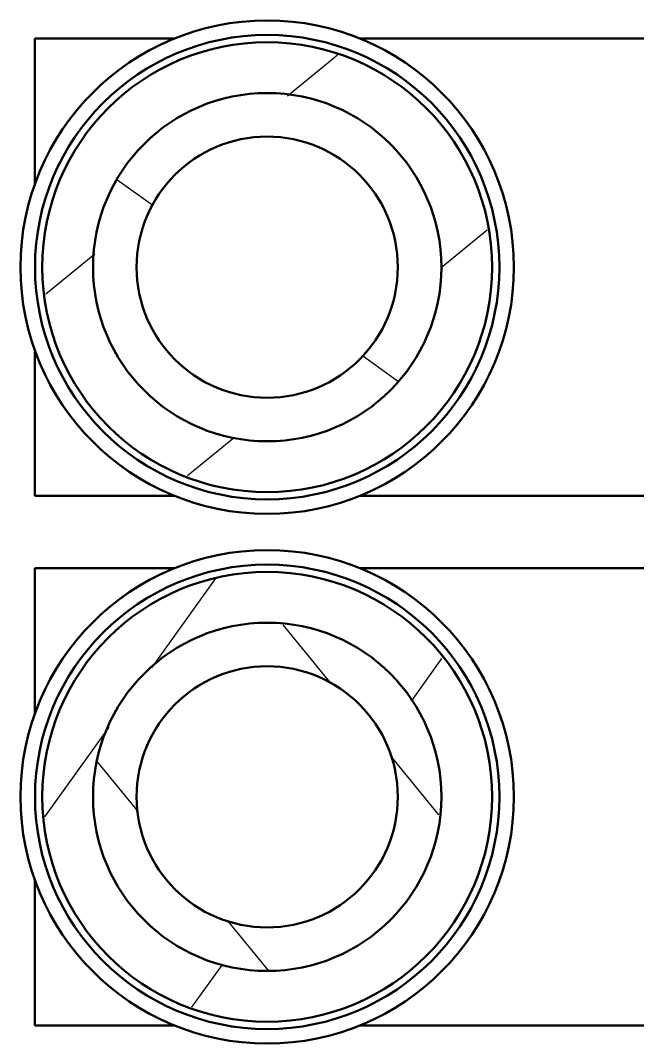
# Model space of a CAD drawing. Header units: millimetres. Extents: x 4915 to 15267, y 4787 to 10268.
# Drawn here: x 5863.5 to 5948.3, y 6662.8 to 6803.5 of the extents above; entities that cross this region are included whole.
import ezdxf

# ---------------------------------------------------------------- set-up
doc = ezdxf.new("R2010")
doc.units = ezdxf.units.MM
doc.layers.add('ハッチング', color=20, linetype='Continuous', lineweight=25)
doc.layers.add('外形線', color=7, linetype='Continuous', lineweight=50)

msp = doc.modelspace()

# ---------------------------------------------------------------- hatches: boundary and pattern name
at = {"layer": 'ハッチング'}
h = msp.add_hatch(dxfattribs=at)
h.set_pattern_fill('ANSI31', color=256, scale=253.44936, angle=-5.652, style=0)
h.set_pattern_definition([(39.348, (4647.53, 6298.67), (-20.0868, 24.49934), [])])
h.paths.add_polyline_path([(5928.32, 6769.55), (5927.26, 6777.56), (5924.17, 6785.02), (5919.26, 6791.42), (5912.85, 6796.34), (5905.39, 6799.43), (5897.39, 6800.48), (5889.38, 6799.43), (5881.92, 6796.34), (5875.51, 6791.42), (5870.6, 6785.02), (5867.51, 6777.56), (5866.45, 6769.55), (5867.51, 6761.55), (5870.6, 6754.08), (5875.51, 6747.68), (5881.92, 6742.76), (5889.38, 6739.67), (5897.39, 6738.62), (5905.39, 6739.67), (5912.85, 6742.76), (5919.26, 6747.68), (5924.17, 6754.08), (5927.26, 6761.55)])
h.paths.add_polyline_path([(5897.39, 6745.6), (5891.19, 6746.42), (5885.41, 6748.81), (5880.45, 6752.62), (5876.65, 6757.58), (5874.25, 6763.35), (5873.44, 6769.55), (5874.25, 6775.75), (5876.65, 6781.53), (5880.45, 6786.49), (5885.41, 6790.29), (5891.19, 6792.68), (5897.39, 6793.5), (5903.58, 6792.68), (5909.36, 6790.29), (5914.32, 6786.49), (5918.13, 6781.53), (5920.52, 6775.75), (5921.33, 6769.55), (5920.52, 6763.35), (5918.13, 6757.58), (5914.32, 6752.62), (5909.36, 6748.81), (5903.58, 6746.42)], flags=0)
h = msp.add_hatch(dxfattribs=at)
h.set_pattern_fill('ANSI31', color=256, scale=253.44936, angle=99.348, style=0)
h.set_pattern_definition([(144.348, (4647.53, 6298.67), (-18.4657, -25.74324), [])])
h.paths.add_polyline_path([(5921.33, 6769.55), (5920.52, 6775.75), (5918.13, 6781.53), (5914.32, 6786.49), (5909.36, 6790.29), (5903.58, 6792.68), (5897.39, 6793.5), (5891.19, 6792.68), (5885.41, 6790.29), (5880.45, 6786.49), (5876.65, 6781.53), (5874.25, 6775.75), (5873.44, 6769.55), (5874.25, 6763.35), (5876.65, 6757.58), (5880.45, 6752.62), (5885.41, 6748.81), (5891.19, 6746.42), (5897.39, 6745.6), (5903.58, 6746.42), (5909.36, 6748.81), (5914.32, 6752.62), (5918.13, 6757.58), (5920.52, 6763.35)])
h.paths.add_polyline_path([(5897.39, 6787.51), (5902.03, 6786.9), (5906.37, 6785.11), (5910.09, 6782.25), (5912.94, 6778.53), (5914.73, 6774.2), (5915.35, 6769.55), (5914.73, 6764.9), (5912.94, 6760.57), (5910.09, 6756.85), (5906.37, 6754), (5902.03, 6752.2), (5897.39, 6751.59), (5892.74, 6752.2), (5888.41, 6754), (5884.69, 6756.85), (5881.83, 6760.57), (5880.04, 6764.9), (5879.42, 6769.55), (5880.04, 6774.2), (5881.83, 6778.53), (5884.69, 6782.25), (5888.41, 6785.11), (5892.74, 6786.9)], flags=0)
h = msp.add_hatch(dxfattribs=at)
h.set_pattern_fill('ANSI31', color=256, scale=253.44936, angle=9.348, style=0)
h.set_pattern_definition([(54.348, (4647.53, 6298.67), (-25.74324, 18.4657), [])])
h.paths.add_polyline_path([(5928.32, 6696.71), (5927.26, 6704.72), (5924.17, 6712.18), (5919.26, 6718.58), (5912.85, 6723.5), (5905.39, 6726.59), (5897.39, 6727.64), (5889.38, 6726.59), (5881.92, 6723.5), (5875.51, 6718.58), (5870.6, 6712.18), (5867.51, 6704.72), (5866.45, 6696.71), (5867.51, 6688.7), (5870.6, 6681.24), (5875.51, 6674.84), (5881.92, 6669.92), (5889.38, 6666.83), (5897.39, 6665.78), (5905.39, 6666.83), (5912.85, 6669.92), (5919.26, 6674.84), (5924.17, 6681.24), (5927.26, 6688.7)])
h.paths.add_polyline_path([(5897.39, 6672.76), (5891.19, 6673.58), (5885.41, 6675.97), (5880.45, 6679.78), (5876.65, 6684.74), (5874.25, 6690.51), (5873.44, 6696.71), (5874.25, 6702.91), (5876.65, 6708.68), (5880.45, 6713.64), (5885.41, 6717.45), (5891.19, 6719.84), (5897.39, 6720.66), (5903.58, 6719.84), (5909.36, 6717.45), (5914.32, 6713.64), (5918.13, 6708.68), (5920.52, 6702.91), (5921.33, 6696.71), (5920.52, 6690.51), (5918.13, 6684.74), (5914.32, 6679.78), (5909.36, 6675.97), (5903.58, 6673.58)], flags=0)
h = msp.add_hatch(dxfattribs=at)
h.set_pattern_fill('ANSI31', color=256, scale=253.44936, angle=84.348, style=0)
h.set_pattern_definition([(129.348, (4647.53, 6298.67), (-24.49934, -20.0868), [])])
h.paths.add_polyline_path([(5921.33, 6696.71), (5920.52, 6702.91), (5918.13, 6708.68), (5914.32, 6713.64), (5909.36, 6717.45), (5903.58, 6719.84), (5897.39, 6720.66), (5891.19, 6719.84), (5885.41, 6717.45), (5880.45, 6713.64), (5876.65, 6708.68), (5874.25, 6702.91), (5873.44, 6696.71), (5874.25, 6690.51), (5876.65, 6684.74), (5880.45, 6679.78), (5885.41, 6675.97), (5891.19, 6673.58), (5897.39, 6672.76), (5903.58, 6673.58), (5909.36, 6675.97), (5914.32, 6679.78), (5918.13, 6684.74), (5920.52, 6690.51)])
h.paths.add_polyline_path([(5897.39, 6714.67), (5902.03, 6714.06), (5906.37, 6712.26), (5910.09, 6709.41), (5912.94, 6705.69), (5914.73, 6701.36), (5915.35, 6696.71), (5914.73, 6692.06), (5912.94, 6687.73), (5910.09, 6684.01), (5906.37, 6681.15), (5902.03, 6679.36), (5897.39, 6678.75), (5892.74, 6679.36), (5888.41, 6681.15), (5884.69, 6684.01), (5881.83, 6687.73), (5880.04, 6692.06), (5879.42, 6696.71), (5880.04, 6701.36), (5881.83, 6705.69), (5884.69, 6709.41), (5888.41, 6712.26), (5892.74, 6714.06)], flags=0)

# ---------------------------------------------------------------- linework, layer by layer
at = {"layer": '外形線'}
for p, q in [((5865.45, 6800.98), (5884.62, 6800.98)), ((5865.45, 6781.02), (5865.45, 6800.98)), ((5910.15, 6800.98), (6005.15, 6800.98)), ((5865.45, 6738.12), (5865.45, 6758.09)), ((5884.62, 6738.12), (5865.45, 6738.12)), ((6005.15, 6738.12), (5910.15, 6738.12)), ((5865.45, 6728.14), (5884.62, 6728.14)), ((5865.45, 6708.17), (5865.45, 6728.14)), ((5910.15, 6728.14), (6005.15, 6728.14)), ((5865.45, 6665.28), (5865.45, 6685.25)), ((5884.62, 6665.28), (5865.45, 6665.28)), ((6005.15, 6665.28), (5910.15, 6665.28))]:
    msp.add_line(p, q, dxfattribs=at).dxf.unprotected_set("ltscale", 0)
for centre, radius in [((5897.39, 6769.55), 33.93), ((5897.39, 6769.55), 31.93), ((5897.39, 6769.55), 30.93), ((5897.39, 6769.55), 23.95), ((5897.39, 6769.55), 23.95), ((5897.39, 6769.55), 17.96), ((5897.39, 6696.71), 33.93), ((5897.39, 6696.71), 31.93), ((5897.39, 6696.71), 30.93), ((5897.39, 6696.71), 23.95), ((5897.39, 6696.71), 23.95), ((5897.39, 6696.71), 17.96)]:
    msp.add_circle(centre, radius, dxfattribs=at).dxf.unprotected_set("ltscale", 0)

doc.saveas('drawing.dxf')
